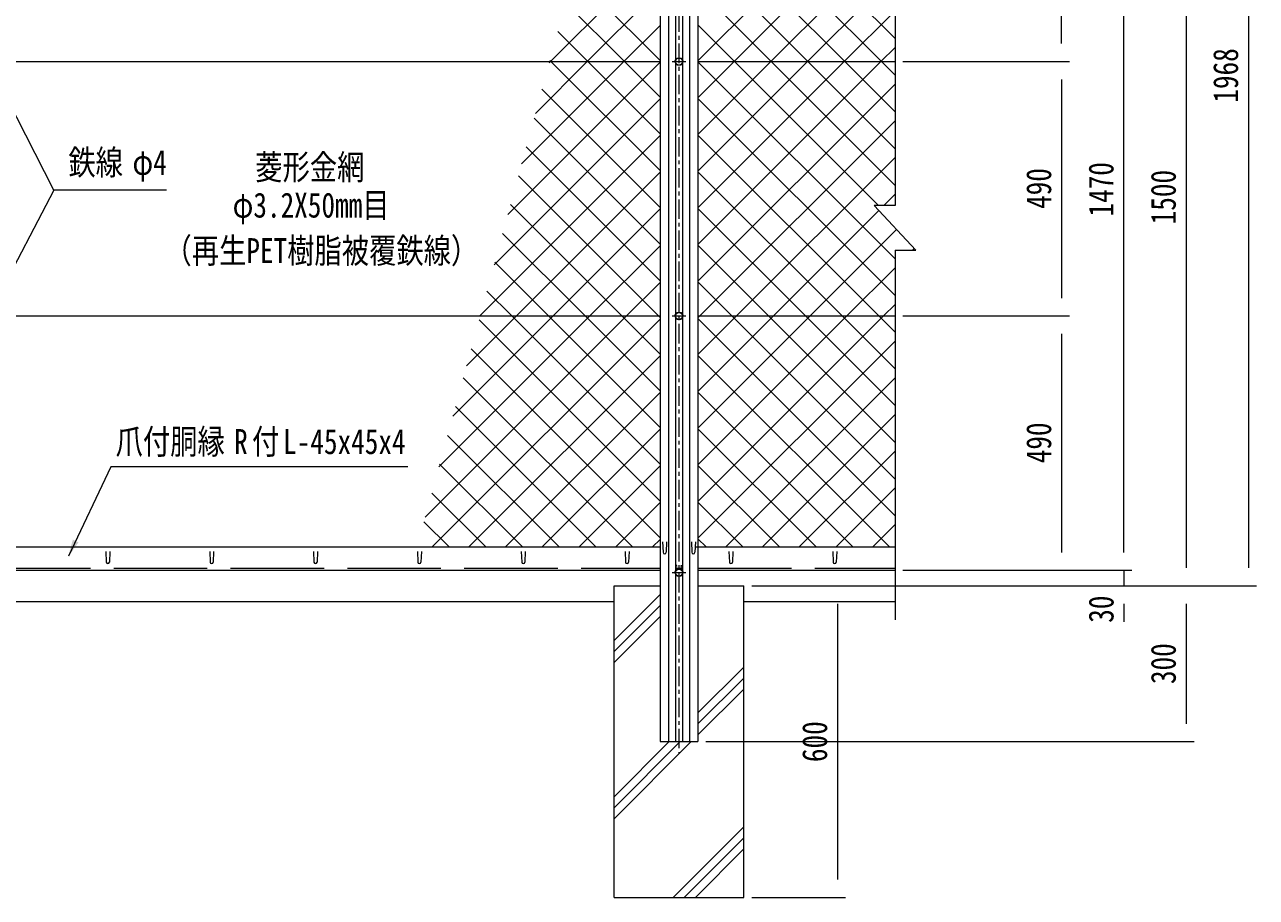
# Model space of a CAD drawing. Units: millimetres, scale not verified. Extents: x -4455 to 4455, y -3150 to 3150.
# Drawn here: x -2753 to -381, y -758 to 923 of the extents above; entities that cross this region are included whole.
import ezdxf
from ezdxf.enums import TextEntityAlignment as Align

# ---------------------------------------------------------------- set-up
doc = ezdxf.new("R2010")
doc.units = ezdxf.units.MM
doc.header["$LTSCALE"] = 30
for name, pattern in [('DASHED', [7.5, 6, -1.5]), ('USER1', [2, 1.25, -0.25, 0.25, -0.25]), ('USER2', [0.1875, 0.125, -0.0625]), ('USER3', [4, 2.5, -0.5, 0.5, -0.5]), ('USER4', [1.125, 0.75, -0.125, 0.125, -0.125])]:
    doc.linetypes.add(name, pattern=pattern)
for name, color, linetype, lineweight in [('0-0_D-STR-TXT', 3, 'Continuous', 13), ('0-1_D-STR2', 2, 'Continuous', 13), ('0-2_D-STR1', 1, 'Continuous', 18), ('0-3_D-STR-DIM', 4, 'Continuous', 13), ('0-4_D-BMK', 2, 'USER4', 13), ('0-5_8部品', 7, 'Continuous', 9), ('0-6_D-STR3', 3, 'Continuous', 13), ('0-7_GL', 7, 'Continuous', 9), ('0-F_4基礎', 4, 'Continuous', 18)]:
    doc.layers.add(name, color=color, linetype=linetype, lineweight=lineweight)
doc.styles.add('ＭＳ ゴシック', font='')
doc.styles.get('ＭＳ ゴシック').set_extended_font_data('MS Gothic')

msp = doc.modelspace()

# ---------------------------------------------------------------- linework, layer by layer
at = {"layer": '0-0_D-STR-TXT'}
msp.add_lwpolyline([(-2015.64, 71.45), (-2587.44, 71.45), (-2668.93, -100.49)], dxfattribs=at)
msp.add_solid([(-2669.92, -102.57), (-2660.55, -68.83), (-2649.73, -73.96)], dxfattribs=at)
at = {"layer": '0-1_D-STR2'}
for p, q in [((-1076.92, 896.41), (-1456.58, 1276.07)), ((-1456.58, 853.22), (-1076.92, 1232.88)), ((-1103.28, 852.06), (-1456.58, 1205.36)), ((-1173.99, 852.06), (-1456.58, 1134.65)), ((-1316.32, 852.06), (-1076.92, 1091.46)), ((-1740.59, 852.06), (-1529.58, 1063.06)), ((-1244.7, 852.06), (-1456.58, 1063.94)), ((-1529.58, 854.09), (-1696.47, 1020.98)), ((-1245.61, 852.06), (-1076.92, 1020.75)), ((-1669.88, 852.06), (-1529.58, 992.35)), ((-1315.41, 852.06), (-1456.58, 993.23)), ((-1598.25, 852.06), (-1711.62, 965.42)), ((-1174.9, 852.06), (-1076.92, 950.04)), ((-1668.96, 852.06), (-1726.77, 909.86)), ((-1599.17, 852.06), (-1529.58, 921.64)), ((-1104.19, 852.06), (-1076.92, 879.33)), ((-1739.68, 852.06), (-1741.92, 854.3)), ((-1822.82, 557.7), (-1529.58, 850.93)), ((-1796.3, 654.92), (-1599.17, 852.06)), ((-1769.78, 752.15), (-1669.88, 852.06)), ((-1743.27, 849.38), (-1740.59, 852.06)), ((-1529.58, 641.96), (-1739.68, 852.06)), ((-1529.58, 712.67), (-1668.96, 852.06)), ((-1529.58, 783.38), (-1598.25, 852.06)), ((-1456.58, 711.8), (-1316.32, 852.06)), ((-1456.58, 641.09), (-1245.61, 852.06)), ((-1456.58, 570.38), (-1174.9, 852.06)), ((-1456.58, 499.67), (-1104.19, 852.06)), ((-1076.92, 472.15), (-1456.58, 851.81)), ((-1076.92, 613.57), (-1315.41, 852.06)), ((-1076.92, 684.28), (-1244.7, 852.06)), ((-1076.92, 754.99), (-1173.99, 852.06)), ((-1076.92, 825.7), (-1103.28, 852.06)), ((-1456.58, 428.95), (-1076.92, 808.62)), ((-1529.58, 571.25), (-1757.07, 798.75)), ((-1849.33, 460.47), (-1529.58, 780.22)), ((-1076.92, 401.44), (-1456.58, 781.1)), ((-1529.58, 500.54), (-1772.23, 743.19)), ((-1452.77, 362.06), (-1076.92, 737.9)), ((-1875.85, 363.24), (-1529.58, 709.51)), ((-1108.25, 362.06), (-1456.58, 710.38)), ((-1529.58, 429.83), (-1787.38, 687.63)), ((-1382.06, 362.06), (-1076.92, 667.19)), ((-1806.32, 362.06), (-1529.58, 638.8)), ((-1532.52, 362.06), (-1802.53, 632.07)), ((-1178.96, 362.06), (-1456.58, 639.67)), ((-2697.21, 604.44), (-2822.79, 364.1)), ((-1098.59, 574.82), (-1076.92, 596.48)), ((-1603.23, 362.06), (-1817.68, 576.51)), ((-1735.61, 362.06), (-1529.58, 568.09)), ((-1249.68, 362.06), (-1456.58, 568.96)), ((-1673.94, 362.06), (-1832.84, 520.95)), ((-1320.39, 362.06), (-1456.58, 498.25)), ((-1664.9, 362.06), (-1529.58, 497.38)), ((-1043.33, 488.65), (-1040.01, 491.98)), ((-1744.65, 362.06), (-1847.99, 465.4)), ((-1391.1, 362.06), (-1456.58, 427.54)), ((-1815.36, 362.06), (-1863.14, 409.84)), ((-1594.19, 362.06), (-1529.58, 426.66)), ((-1981.91, -25.67), (-1594.19, 362.06)), ((-1968.48, -82.94), (-1529.58, 355.95)), ((-1955.4, 71.56), (-1664.9, 362.06)), ((-1928.88, 168.79), (-1735.61, 362.06)), ((-1902.36, 266.01), (-1806.32, 362.06)), ((-1529.58, 76.28), (-1815.36, 362.06)), ((-1529.58, 146.99), (-1744.65, 362.06)), ((-1529.58, 217.7), (-1673.94, 362.06)), ((-1529.58, 288.41), (-1603.23, 362.06)), ((-1529.58, 359.12), (-1532.52, 362.06)), ((-1456.58, 358.24), (-1452.77, 362.06)), ((-1456.58, 287.53), (-1382.06, 362.06)), ((-1076.92, -22.83), (-1456.58, 356.83)), ((-1076.92, 47.88), (-1391.1, 362.06)), ((-1076.92, 118.59), (-1320.39, 362.06)), ((-1076.92, 189.3), (-1249.68, 362.06)), ((-1076.92, 260.01), (-1178.96, 362.06)), ((-1076.92, 330.72), (-1108.25, 362.06)), ((-1529.58, 5.57), (-1878.29, 354.28)), ((-1456.58, -66.02), (-1076.92, 313.64)), ((-1897.77, -82.94), (-1529.58, 285.24)), ((-1529.58, -65.14), (-1893.45, 298.72)), ((-1087.52, -82.94), (-1456.58, 286.12)), ((-1582.49, -82.94), (-1908.6, 243.16)), ((-1402.79, -82.94), (-1076.92, 242.93)), ((-1827.06, -82.94), (-1529.58, 214.53)), ((-1158.23, -82.94), (-1456.58, 215.41)), ((-1653.2, -82.94), (-1923.75, 187.6)), ((-1332.08, -82.94), (-1076.92, 172.22)), ((-1756.35, -82.94), (-1529.58, 143.82)), ((-1228.94, -82.94), (-1456.58, 144.7)), ((-1723.91, -82.94), (-1938.9, 132.04)), ((-1261.37, -82.94), (-1076.92, 101.51)), ((-1794.62, -82.94), (-1954.05, 76.49)), ((-1685.64, -82.94), (-1529.58, 73.11)), ((-1299.65, -82.94), (-1456.58, 73.99)), ((-1190.66, -82.94), (-1076.92, 30.8)), ((-1865.34, -82.94), (-1969.21, 20.93)), ((-1614.93, -82.94), (-1529.58, 2.4)), ((-1370.36, -82.94), (-1456.58, 3.28)), ((-1936.05, -82.94), (-1984.36, -34.63)), ((-1119.95, -82.94), (-1076.92, -39.91)), ((-1544.22, -82.94), (-1529.58, -68.31)), ((-1441.07, -82.94), (-1456.58, -67.43))]:
    msp.add_line(p, q, dxfattribs=at)
at = {"layer": '0-1_D-STR2', "color": 7, "lineweight": 9}
for p, q in [((-3256.59, 852.06), (-1529.58, 852.06)), ((-1456.58, 852.06), (-1076.92, 852.06)), ((-3256.59, 362.06), (-1529.58, 362.06)), ((-1456.58, 362.06), (-1076.92, 362.06))]:
    msp.add_line(p, q, dxfattribs=at)
at = {"layer": '0-1_D-STR2'}
for points in [[(-1456.58, 782.51), (-1387.03, 852.06), (-1076.92, 1162.17)], [(-1108.88, 574.82), (-1386.12, 852.06), (-1456.58, 922.52)], [(-2480.26, 604.44), (-2697.21, 604.44), (-2822.81, 850.01)], [(-1456.58, 216.82), (-1311.35, 362.06), (-1108.1, 565.31)], [(-1456.58, 146.11), (-1240.64, 362.06), (-1074.05, 528.64)], [(-1456.58, 75.4), (-1169.93, 362.06), (-1076.92, 455.06)], [(-1456.58, 4.69), (-1099.22, 362.06), (-1076.92, 384.35)]]:
    msp.add_lwpolyline(points, dxfattribs=at)
at = {"layer": '0-2_D-STR1'}
for p, q in [((-1500.08, 1827.99), (-1500.09, -457.94)), ((-1486.08, 1827.99), (-1486.09, -457.94)), ((-1529.58, 1810.19), (-1529.59, -457.94)), ((-1513.56, 1810.19), (-1513.57, -457.94)), ((-1472.58, 1810.19), (-1472.59, -457.94)), ((-1456.58, 1810.19), (-1456.59, -457.94)), ((-3256.59, -82.94), (-1529.58, -82.94)), ((-2596.84, -91.44), (-2596.09, -111.94)), ((-2589.34, -91.44), (-2590.09, -111.94)), ((-2396.84, -91.44), (-2396.09, -111.94)), ((-2389.34, -91.44), (-2390.09, -111.94)), ((-2196.84, -91.44), (-2196.09, -111.94)), ((-2189.34, -91.44), (-2190.09, -111.94)), ((-1996.84, -91.44), (-1996.09, -111.94)), ((-1989.34, -91.44), (-1990.09, -111.94)), ((-1796.84, -91.44), (-1796.09, -111.94)), ((-1789.34, -91.44), (-1790.09, -111.94)), ((-1596.84, -91.44), (-1596.09, -111.94)), ((-1589.34, -91.44), (-1590.09, -111.94)), ((-1460.59, -82.94), (-1076.92, -82.94)), ((-1396.84, -91.44), (-1396.09, -111.94)), ((-1389.34, -91.44), (-1390.09, -111.94)), ((-1196.84, -91.44), (-1196.09, -111.94)), ((-1189.34, -91.44), (-1190.09, -111.94)), ((-3256.59, -127.94), (-1529.59, -127.94)), ((-1456.59, -127.94), (-1076.92, -127.94)), ((-1529.59, -457.94), (-1456.59, -457.94))]:
    msp.add_line(p, q, dxfattribs=at)
at = {"layer": '0-2_D-STR1', "linetype": 'DASHED'}
for p, q in [((-3256.59, -123.94), (-1529.59, -123.94)), ((-1456.59, -123.94), (-1076.92, -123.94))]:
    msp.add_line(p, q, dxfattribs=at)
at = {"layer": '0-2_D-STR1'}
for centre in [(-2593.09, -111.94), (-2393.09, -111.94), (-2193.09, -111.94), (-1993.09, -111.94), (-1793.09, -111.94), (-1593.09, -111.94), (-1393.09, -111.94), (-1193.09, -111.94)]:
    msp.add_arc(centre, 3, 180, 0, dxfattribs=at)
at = {"layer": '0-3_D-STR-DIM'}
for p, q in [((-1076.92, 1789.76), (-1076.92, 574.82)), ((-1116.92, 574.82), (-1036.92, 488.65)), ((-1076.92, 574.82), (-1116.92, 574.82)), ((-1076.92, 488.65), (-1076.92, -223.02)), ((-1076.92, 488.65), (-1036.92, 488.65))]:
    msp.add_line(p, q, dxfattribs=at)
at = {"layer": '0-3_D-STR-DIM', "color": 1, "lineweight": 18}
for p, q in [((-396.07, 1775.69), (-396.07, -123.44)), ((-756.07, 886.56), (-756.07, 1307.56)), ((-636.07, -93.44), (-636.07, 1307.56)), ((-516.07, 1307.56), (-516.07, -123.44)), ((-1061.92, 852.06), (-741.07, 852.06)), ((-1061.92, 852.06), (-741.07, 852.06)), ((-756.07, 817.56), (-756.07, 396.56)), ((-1061.92, 362.06), (-741.07, 362.06)), ((-1061.92, 362.06), (-741.07, 362.06)), ((-756.07, 327.56), (-756.07, -93.44)), ((-636.07, -93.44), (-636.07, -58.94)), ((-1061.92, -127.94), (-621.07, -127.94)), ((-1061.92, -127.94), (-741.07, -127.94)), ((-1061.92, -127.94), (-621.07, -127.94)), ((-636.07, -127.94), (-636.07, -157.94)), ((-1353.09, -157.94), (-621.07, -157.94)), ((-1353.09, -157.94), (-501.07, -157.94)), ((-1353.09, -157.94), (-501.07, -157.94)), ((-1353.09, -157.94), (-1172.59, -157.94)), ((-1353.09, -157.94), (-381.07, -157.94)), ((-1187.59, -192.44), (-1187.59, -723.44)), ((-636.07, -192.44), (-636.07, -226.94)), ((-516.07, -192.44), (-516.07, -423.44)), ((-1441.09, -457.94), (-501.07, -457.94)), ((-1353.09, -757.94), (-1172.59, -757.94))]:
    msp.add_line(p, q, dxfattribs=at)
at = {"layer": '0-4_D-BMK', "linetype": 'USER1'}
msp.add_line((-1493.09, 1846.68), (-1493.09, -480.78), dxfattribs=at)
at = {"layer": '0-4_D-BMK', "linetype": 'USER3'}
msp.add_line((-1506.52, -132.39), (-1479.64, -132.39), dxfattribs=at)
msp.add_line((-1506.52, -132.39), (-1479.64, -132.39), dxfattribs=at)
at = {"layer": '0-5_8部品', "color": 1, "linetype": 'USER1', "lineweight": 18}
for p, q in [((-1506.52, 852.06), (-1479.64, 852.06)), ((-1506.52, 362.06), (-1479.64, 362.06))]:
    msp.add_line(p, q, dxfattribs=at)
at = {"layer": '0-5_8部品'}
for p, q in [((-1524.61, -72.79), (-1523.86, -93.29)), ((-1517.11, -72.79), (-1517.86, -93.29)), ((-1469.06, -72.79), (-1468.31, -93.29)), ((-1461.56, -72.79), (-1462.31, -93.29))]:
    msp.add_line(p, q, dxfattribs=at)
at = {"layer": '0-5_8部品', "color": 3, "lineweight": 18}
for points in [[(-1485.25, 852.06), (-1489.17, 845.27), (-1497.01, 845.27), (-1500.93, 852.06), (-1497.01, 858.85), (-1489.17, 858.85)], [(-1485.25, 362.06), (-1489.17, 355.27), (-1497.01, 355.27), (-1500.93, 362.06), (-1497.01, 368.85), (-1489.17, 368.85)]]:
    msp.add_lwpolyline(points, close=True, dxfattribs=at)
for centre in [(-1493.09, 852.06), (-1493.09, 362.06)]:
    msp.add_circle(centre, 6.8, dxfattribs=at)
at = {"layer": '0-5_8部品'}
for centre in [(-1520.86, -93.29), (-1465.31, -93.29)]:
    msp.add_arc(centre, 3, 180, 0, dxfattribs=at)
at = {"layer": '0-6_D-STR3', "color": 1, "linetype": 'USER2'}
for p, q in [((-1499.34, -129.64), (-1499.34, -118.71)), ((-1499.34, -129.64), (-1499.34, -118.71)), ((-1497.34, -118.71), (-1499.34, -118.71)), ((-1497.34, -123.71), (-1499.34, -123.71)), ((-1497.34, -123.71), (-1499.34, -123.71)), ((-1498.51, -128.21), (-1499.34, -128.21)), ((-1498.51, -128.21), (-1499.34, -128.21)), ((-1497.34, -126.18), (-1497.34, -118.71)), ((-1497.34, -123.94), (-1488.84, -123.94)), ((-1497.34, -123.94), (-1488.84, -123.94)), ((-1488.84, -118.71), (-1486.84, -118.71)), ((-1488.84, -126.18), (-1488.84, -118.71)), ((-1488.84, -123.71), (-1486.84, -123.71)), ((-1488.84, -123.71), (-1486.84, -123.71)), ((-1487.66, -128.21), (-1486.84, -128.21)), ((-1487.66, -128.21), (-1486.84, -128.21)), ((-1486.84, -129.64), (-1486.84, -118.71)), ((-1486.84, -129.64), (-1486.84, -118.71))]:
    msp.add_line(p, q, dxfattribs=at)
at = {"layer": '0-6_D-STR3'}
msp.add_lwpolyline([(-1485.25, -132.39), (-1489.17, -139.18), (-1497.01, -139.18), (-1500.93, -132.39), (-1497.01, -125.6), (-1489.17, -125.6)], close=True, dxfattribs=at)
msp.add_lwpolyline([(-1485.25, -132.39), (-1489.17, -139.18), (-1497.01, -139.18), (-1500.93, -132.39), (-1497.01, -125.6), (-1489.17, -125.6)], close=True, dxfattribs=at)
at = {"layer": '0-6_D-STR3', "color": 1, "linetype": 'USER2'}
for points in [[(-1497.34, -126.18), (-1497.34, -118.71), (-1499.34, -118.71)], [(-1488.84, -126.18), (-1488.84, -118.71), (-1486.84, -118.71)]]:
    msp.add_lwpolyline(points, dxfattribs=at)
at = {"layer": '0-6_D-STR3'}
msp.add_circle((-1493.09, -132.39), 6.8, dxfattribs=at)
msp.add_circle((-1493.09, -132.39), 6.8, dxfattribs=at)
at = {"layer": '0-7_GL'}
for p, q in [((-3168.09, -187.94), (-1618.09, -187.94)), ((-1368.09, -187.94), (-1076.92, -187.94))]:
    msp.add_line(p, q, dxfattribs=at)
at = {"layer": '0-F_4基礎', "color": 7, "lineweight": 9}
for p, q in [((-1618.09, -757.94), (-1618.09, -157.94)), ((-1618.09, -157.94), (-1529.59, -157.94)), ((-1456.59, -157.94), (-1368.09, -157.94)), ((-1368.09, -757.94), (-1368.09, -157.94)), ((-1618.09, -757.94), (-1368.09, -757.94))]:
    msp.add_line(p, q, dxfattribs=at)
at = {"layer": '0-F_4基礎'}
for p, q in [((-1618.09, -262.94), (-1529.59, -174.44)), ((-1618.09, -284.16), (-1529.59, -195.65)), ((-1618.09, -305.37), (-1529.59, -216.87)), ((-1456.59, -402.68), (-1368.09, -314.18)), ((-1456.59, -423.89), (-1368.09, -335.39)), ((-1456.59, -445.1), (-1368.09, -356.6)), ((-1618.09, -606.6), (-1469.43, -457.94)), ((-1618.09, -585.39), (-1490.64, -457.94)), ((-1618.09, -564.18), (-1511.85, -457.94)), ((-1504.03, -757.94), (-1368.09, -622)), ((-1482.82, -757.94), (-1368.09, -643.21)), ((-1461.61, -757.94), (-1368.09, -664.42))]:
    msp.add_line(p, q, dxfattribs=at)

# ---------------------------------------------------------------- texts
at = {"layer": '0-0_D-STR-TXT', "style": 'ＭＳ ゴシック', "width": 0.8}
for s, p in [('鉄線', (-2669.23, 619.41)), ('φ4', (-2545.67, 619.41)), ('菱形金網', (-2309.23, 610.25)), ('φ3.2X50mm目', (-2352.74, 537.06)), ('（再生PET樹脂被覆鉄線）', (-2484.04, 449.35)), ('爪付胴縁  付', (-2578.15, 81.49)), ('R', (-2349.99, 81.49)), ('L-45x45x4', (-2255.58, 81.49))]:
    msp.add_text(s, height=48.17, dxfattribs=at).set_placement(p, align=Align.BOTTOM_LEFT)
at = {"layer": '0-3_D-STR-DIM', "color": 3, "style": 'ＭＳ ゴシック', "width": 0.8}
for s, p in [('1968', (-401.82, 772.91)), ('490', (-761.82, 568.26)), ('1470', (-641.82, 553.54)), ('1500', (-521.82, 538.54)), ('490', (-761.82, 78.26)), ('30', (-641.7, -229.01)), ('300', (-521.82, -347.04)), ('600', (-1193.34, -497.34))]:
    msp.add_text(s, height=48.17, rotation=90, dxfattribs=at).set_placement(p, align=Align.BOTTOM_LEFT)

doc.saveas('drawing.dxf')
